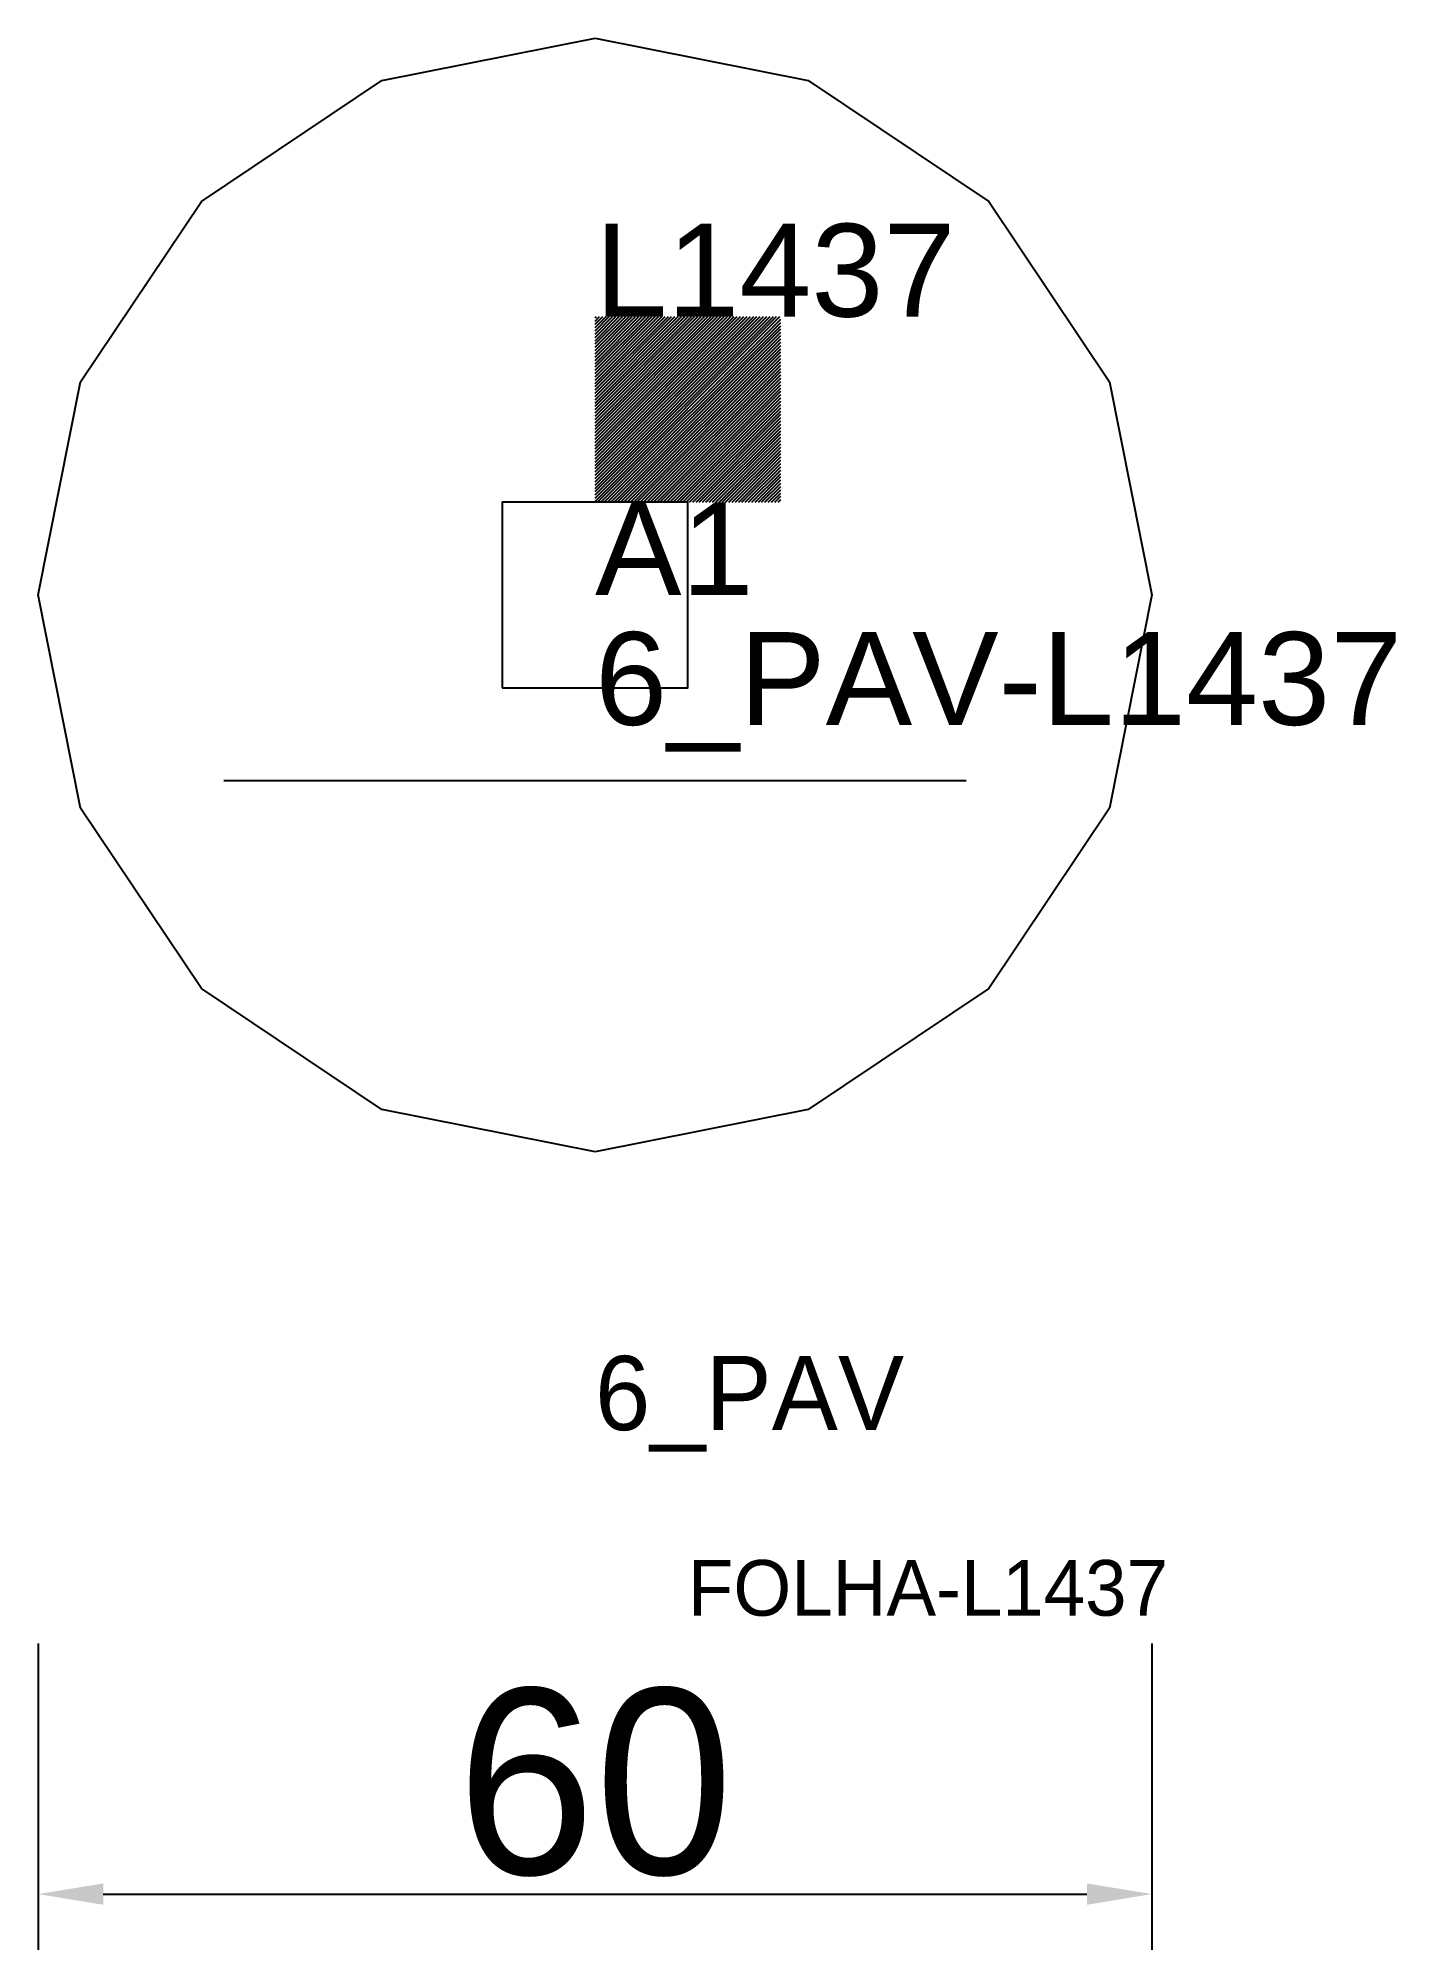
# Model space of a CAD drawing. Header units: metres. Extents: x 222 to 295, y 98 to 202.
import ezdxf

# ---------------------------------------------------------------- set-up
doc = ezdxf.new("R2010")
doc.units = ezdxf.units.M
for name, color, linetype in [('3', 3, 'CONTINUOUS'), ('AUX00', 7, 'CONTINUOUS'), ('COTA', 241, 'CONTINUOUS'), ('FOLHA', 255, 'CONTINUOUS'), ('Hachura', 251, 'CONTINUOUS'), ('NOMENCLATURA', 7, 'CONTINUOUS'), ('Nível', 160, 'CONTINUOUS'), ('Painéis', 200, 'CONTINUOUS'), ('Pilares', 5, 'CONTINUOUS'), ('REAPROVEITAMENTO', 251, 'CONTINUOUS'), ('SARR_2.2x7', 40, 'CONTINUOUS')]:
    doc.layers.add(name, color=color, linetype=linetype)
doc.styles.add('ARIAL', font='Arial.ttf')
doc.styles.add('STR_STANDARD', font='arial.ttf')
doc.dimstyles.new('EZ DXF', dxfattribs={"dimtxt": 10, "dimasz": 3.5, "dimexe": 3, "dimexo": 1.5, "dimgap": 1, "dimtad": 1, "dimdec": 1, "dimdsep": 46, "dimcen": 2.5, "dimazin": 3, "dimtfac": 1, "dimtmove": 0, "dimatfit": 3})

msp = doc.modelspace()

# ---------------------------------------------------------------- hatches: boundary and pattern name
at = {"layer": 'Hachura'}
h = msp.add_hatch(dxfattribs=at)
h.set_pattern_fill('ANSI31', scale=50)
h.paths.add_polyline_path([(252.2, 141.5), (240.72, 143.78), (230.99, 150.29), (224.48, 160.02), (222.2, 171.5), (224.48, 182.98), (230.99, 192.71), (240.72, 199.22), (252.2, 201.5), (263.68, 199.22), (273.41, 192.71), (279.92, 182.98), (282.2, 171.5), (279.92, 160.02), (273.41, 150.29), (263.68, 143.78)])
h = msp.add_hatch(dxfattribs=at)
h.set_pattern_fill('ANSI31', scale=50)
h.paths.add_polyline_path([(252.2, 141.5), (240.72, 143.78), (230.99, 150.29), (224.48, 160.02), (222.2, 171.5), (224.48, 182.98), (230.99, 192.71), (240.72, 199.22), (252.2, 201.5), (263.68, 199.22), (273.41, 192.71), (279.92, 182.98), (282.2, 171.5), (279.92, 160.02), (273.41, 150.29), (263.68, 143.78)])
at = {"layer": 'Reaproveitamento'}
h = msp.add_hatch(dxfattribs=at)
h.set_pattern_fill('SOLID')
h.paths.add_polyline_path([(252.2, 176.5), (262.2, 176.5), (262.2, 186.5), (252.2, 186.5)])
h = msp.add_hatch(dxfattribs=at)
h.set_pattern_fill('SOLID')
h.paths.add_polyline_path([(252.2, 176.5), (262.2, 176.5), (262.2, 186.5), (252.2, 186.5)])

# ---------------------------------------------------------------- linework, layer by layer
at = {"layer": 'Painéis', "color": 200}
for p, q in [((240.72, 199.22), (252.2, 201.5)), ((240.72, 199.22), (252.2, 201.5)), ((252.2, 201.5), (263.68, 199.22)), ((252.2, 201.5), (263.68, 199.22)), ((230.99, 192.71), (240.72, 199.22)), ((230.99, 192.71), (240.72, 199.22)), ((263.68, 199.22), (273.41, 192.71)), ((263.68, 199.22), (273.41, 192.71)), ((224.48, 182.98), (230.99, 192.71)), ((224.48, 182.98), (230.99, 192.71)), ((273.41, 192.71), (279.92, 182.98)), ((273.41, 192.71), (279.92, 182.98)), ((222.2, 171.5), (224.48, 182.98)), ((222.2, 171.5), (224.48, 182.98)), ((279.92, 182.98), (282.2, 171.5)), ((279.92, 182.98), (282.2, 171.5)), ((224.48, 160.02), (222.2, 171.5)), ((224.48, 160.02), (222.2, 171.5)), ((282.2, 171.5), (279.92, 160.02)), ((282.2, 171.5), (279.92, 160.02)), ((230.99, 150.29), (224.48, 160.02)), ((230.99, 150.29), (224.48, 160.02)), ((279.92, 160.02), (273.41, 150.29)), ((279.92, 160.02), (273.41, 150.29)), ((240.72, 143.78), (230.99, 150.29)), ((240.72, 143.78), (230.99, 150.29)), ((273.41, 150.29), (263.68, 143.78)), ((273.41, 150.29), (263.68, 143.78)), ((252.2, 141.5), (240.72, 143.78)), ((252.2, 141.5), (240.72, 143.78)), ((263.68, 143.78), (252.2, 141.5)), ((263.68, 143.78), (252.2, 141.5))]:
    msp.add_line(p, q, dxfattribs=at)
at = {"layer": 'Pilares'}
msp.add_lwpolyline([(247.2, 166.5), (257.2, 166.5), (257.2, 176.5), (247.2, 176.5)], close=True, dxfattribs=at)
msp.add_lwpolyline([(247.2, 166.5), (257.2, 166.5), (257.2, 176.5), (247.2, 176.5)], close=True, dxfattribs=at)
at = {"layer": 'SARR_2.2x7'}
msp.add_line((232.2, 161.5), (272.2, 161.5), dxfattribs=at)
msp.add_line((232.2, 161.5), (272.2, 161.5), dxfattribs=at)

# ---------------------------------------------------------------- texts
at = {"layer": '3', "style": 'STR_STANDARD'}
msp.add_text('A1', height=5, dxfattribs=at).set_placement((252.2, 171.5))
msp.add_text('A1', height=5, dxfattribs=at).set_placement((252.2, 171.5))
at = {"layer": 'AUX00', "style": 'STR_STANDARD'}
msp.add_text('6_PAV-L1437', height=5, dxfattribs=at).set_placement((252.2, 164.5))
msp.add_text('6_PAV-L1437', height=5, dxfattribs=at).set_placement((252.2, 164.5))
at = {"layer": 'FOLHA'}
msp.add_text('FOLHA-L1437', height=3, dxfattribs=at).set_placement((257.2, 116.5))
msp.add_text('FOLHA-L1437', height=3, dxfattribs=at).set_placement((257.2, 116.5))
at = {"layer": 'NOMENCLATURA', "insert": (252.2, 191.5), "char_height": 5, "attachment_point": 1, "style": 'ARIAL'}
msp.add_mtext('L1437', dxfattribs=at)
msp.add_mtext('L1437', dxfattribs=at)
at = {"layer": 'Nível'}
msp.add_text('6_PAV', height=4, dxfattribs=at).set_placement((252.2, 126.5))
msp.add_text('6_PAV', height=4, dxfattribs=at).set_placement((252.2, 126.5))

# ---------------------------------------------------------------- dimensions: what is measured, and where the dimension line sits
at = {"layer": 'COTA'}
msp.add_linear_dim(base=(222.2, 101.5), p1=(222.2, 116.5), p2=(282.2, 116.5), dimstyle='EZ DXF', dxfattribs=at).render()
msp.add_linear_dim(base=(222.2, 101.5), p1=(222.2, 116.5), p2=(282.2, 116.5), dimstyle='EZ DXF', dxfattribs=at).render()

doc.saveas('drawing.dxf')
